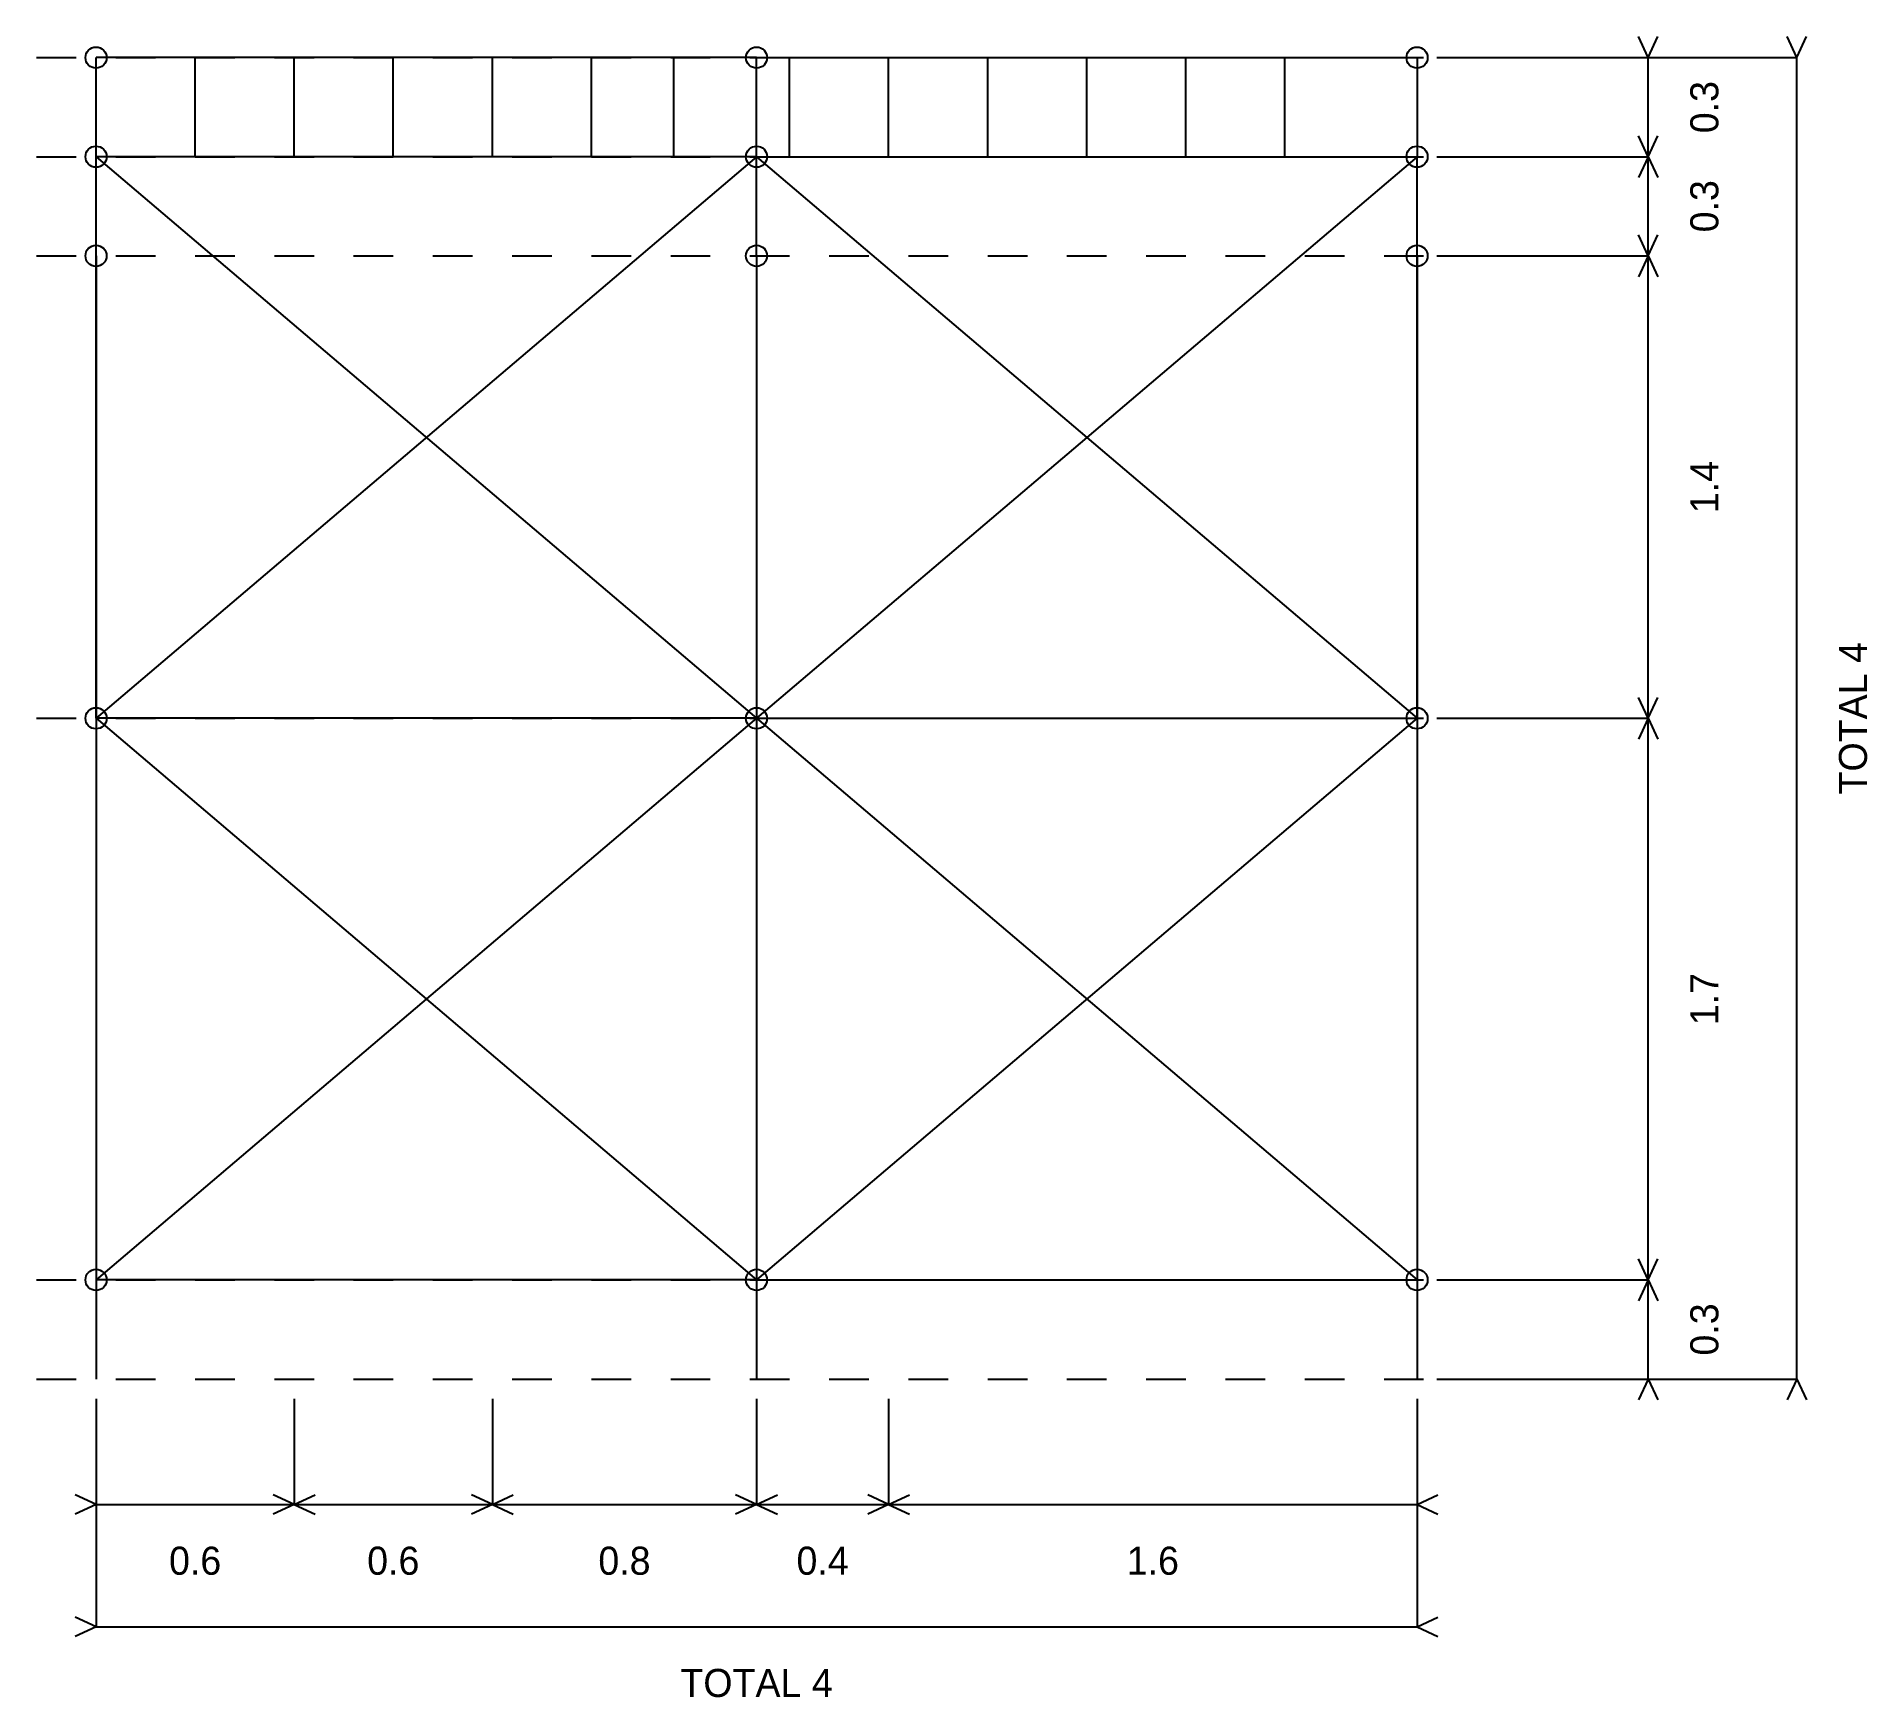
# Model space of a CAD drawing. Header units: millimetres. Extents: x -2914 to 2630, y -2535 to 2492.
import ezdxf
from ezdxf.enums import TextEntityAlignment as Align

# ---------------------------------------------------------------- set-up
doc = ezdxf.new("R2010")
doc.units = ezdxf.units.MM
doc.linetypes.add('DASHED', pattern=[240, 120, -120])
for name, color, linetype in [('DIMENSION', 1, 'CONTINUOUS'), ('LEVEL_GUIDE', 1, 'DASHED'), ('PIPE_ENDS', 5, 'CONTINUOUS'), ('PIPES', 5, 'CONTINUOUS')]:
    doc.layers.add(name, color=color, linetype=linetype)

msp = doc.modelspace()

# ---------------------------------------------------------------- linework, layer by layer
at = {"layer": 'DIMENSION'}
for p, q in [((1966.38, 2428.284727), (1936.796722, 2491.726273)), ((1966.38, 2428.284727), (1995.963278, 2491.726273)), ((2416.38, 2428.284727), (2386.796722, 2491.726273)), ((2416.38, 2428.284727), (2445.963278, 2491.726273)), ((1326.38, 2428.284727), (1966.38, 2428.284727)), ((1326.38, 2428.284727), (2416.38, 2428.284727)), ((1966.38, 2128.284727), (1966.38, 2428.284727)), ((2416.38, -1571.725273), (2416.38, 2428.284727)), ((1966.38, 2128.284727), (1936.796722, 2191.726273)), ((1966.38, 2128.284727), (1995.963278, 2191.726273)), ((1326.38, 2128.284727), (1966.38, 2128.284727)), ((1326.38, 2128.284727), (1966.38, 2128.284727)), ((1966.38, 2128.284727), (1936.796722, 2064.843182)), ((1966.38, 1828.284727), (1966.38, 2128.284727)), ((1966.38, 2128.284727), (1995.963278, 2064.843182)), ((1966.38, 1828.284727), (1936.796722, 1891.726273)), ((1966.38, 1828.284727), (1995.963278, 1891.726273)), ((1326.38, 1828.284727), (1966.38, 1828.284727)), ((1326.38, 1828.284727), (1966.38, 1828.284727)), ((1966.38, 1828.284727), (1936.796722, 1764.843182)), ((1966.38, 428.274727), (1966.38, 1828.284727)), ((1966.38, 1828.284727), (1995.963278, 1764.843182)), ((1966.38, 428.274727), (1936.796722, 491.716273)), ((1966.38, 428.274727), (1995.963278, 491.716273)), ((1326.38, 428.274727), (1966.38, 428.274727)), ((1326.38, 428.274727), (1966.38, 428.274727)), ((1966.38, 428.274727), (1936.796722, 364.833182)), ((1966.38, -1271.725273), (1966.38, 428.274727)), ((1966.38, 428.274727), (1995.963278, 364.833182)), ((1966.38, -1271.725273), (1936.796722, -1208.283727)), ((1966.38, -1271.725273), (1995.963278, -1208.283727)), ((1326.38, -1271.725273), (1966.38, -1271.725273)), ((1326.38, -1271.725273), (1966.38, -1271.725273)), ((1966.38, -1271.725273), (1936.796722, -1335.166818)), ((1966.38, -1571.725273), (1966.38, -1271.725273)), ((1966.38, -1271.725273), (1995.963278, -1335.166818)), ((1326.38, -1571.725273), (1966.38, -1571.725273)), ((1326.38, -1571.725273), (2416.38, -1571.725273)), ((1966.38, -1571.725273), (1936.796722, -1635.166818)), ((1966.38, -1571.725273), (1995.963278, -1635.166818)), ((2416.38, -1571.725273), (2386.796722, -1635.166818)), ((2416.38, -1571.725273), (2445.963278, -1635.166818)), ((-2733.63, -1631.726273), (-2733.63, -1951.726273)), ((-2733.63, -1631.726273), (-2733.63, -2321.726273)), ((-2133.63, -1631.726273), (-2133.63, -1951.726273)), ((-2133.63, -1631.726273), (-2133.63, -1951.726273)), ((-1533.63, -1631.726273), (-1533.63, -1951.726273)), ((-1533.63, -1631.726273), (-1533.63, -1951.726273)), ((-733.63, -1631.726273), (-733.63, -1951.726273)), ((-733.63, -1631.726273), (-733.63, -1951.726273)), ((-333.63, -1631.726273), (-333.63, -1951.726273)), ((-333.63, -1631.726273), (-333.63, -1951.726273)), ((1266.38, -1631.726273), (1266.38, -1951.726273)), ((1266.38, -1631.726273), (1266.38, -2321.726273)), ((-2733.63, -1951.726273), (-2797.071545, -1922.142994)), ((-2133.63, -1951.726273), (-2197.071545, -1922.142994)), ((-2133.63, -1951.726273), (-2070.188455, -1922.142994)), ((-1533.63, -1951.726273), (-1597.071545, -1922.142994)), ((-1533.63, -1951.726273), (-1470.188455, -1922.142994)), ((-733.63, -1951.726273), (-797.071545, -1922.142994)), ((-733.63, -1951.726273), (-670.188455, -1922.142994)), ((-333.63, -1951.726273), (-397.071545, -1922.142994)), ((-333.63, -1951.726273), (-270.188455, -1922.142994)), ((1266.38, -1951.726273), (1329.821545, -1922.142994)), ((-2733.63, -1951.726273), (-2797.071545, -1981.309551)), ((-2733.63, -1951.726273), (-2133.63, -1951.726273)), ((-2133.63, -1951.726273), (-2197.071545, -1981.309551)), ((-2133.63, -1951.726273), (-2070.188455, -1981.309551)), ((-2133.63, -1951.726273), (-1533.63, -1951.726273)), ((-1533.63, -1951.726273), (-1597.071545, -1981.309551)), ((-1533.63, -1951.726273), (-1470.188455, -1981.309551)), ((-1533.63, -1951.726273), (-733.63, -1951.726273)), ((-733.63, -1951.726273), (-797.071545, -1981.309551)), ((-733.63, -1951.726273), (-670.188455, -1981.309551)), ((-733.63, -1951.726273), (-333.63, -1951.726273)), ((-333.63, -1951.726273), (-397.071545, -1981.309551)), ((-333.63, -1951.726273), (-270.188455, -1981.309551)), ((-333.63, -1951.726273), (1266.38, -1951.726273)), ((1266.38, -1951.726273), (1329.821545, -1981.309551)), ((-2733.63, -2321.726273), (-2797.071545, -2292.142994)), ((-2733.63, -2321.726273), (-2797.071545, -2351.309551)), ((-2733.63, -2321.726273), (1266.38, -2321.726273)), ((1266.38, -2321.726273), (1329.821545, -2292.142994)), ((1266.38, -2321.726273), (1329.821545, -2351.309551))]:
    msp.add_line(p, q, dxfattribs=at)
at = {"layer": 'LEVEL_GUIDE', "linetype": 'DASHED'}
for p, q in [((-2913.63, 2428.284727), (1446.38, 2428.284727)), ((-2913.63, 2128.284727), (1446.38, 2128.284727)), ((-2913.63, 1828.284727), (1446.38, 1828.284727)), ((-2913.63, 428.274727), (1446.38, 428.274727)), ((-2913.63, -1271.725273), (1446.38, -1271.725273)), ((-2913.63, -1571.725273), (1446.38, -1571.725273))]:
    msp.add_line(p, q, dxfattribs=at)
at = {"layer": 'PIPE_ENDS'}
for centre in [(-2733.63, 2428.274727), (-733.63, 2428.274727), (1266.37, 2428.274727), (-2733.63, 2128.274727), (-733.63, 2128.274727), (1266.37, 2128.274727), (-2733.63, 1828.274727), (-733.63, 1828.274727), (1266.37, 1828.274727), (-2733.63, 428.274727), (-733.63, 428.274727), (1266.37, 428.274727), (-2733.63, -1271.725273), (-733.63, -1271.725273), (1266.37, -1271.725273)]:
    msp.add_circle(centre, 32, dxfattribs=at)
at = {"layer": 'PIPES'}
for p, q in [((-2733.63, 2128.284727), (-2733.63, 2428.284727)), ((-733.63, 2428.284727), (-2733.63, 2428.284727)), ((-2433.629, 2428.284727), (-2733.63, 2428.284727)), ((-2133.629, 2428.284727), (-2433.629, 2428.284727)), ((-2433.629, 2128.284727), (-2433.629, 2428.284727)), ((-1833.628, 2428.284727), (-2133.629, 2428.284727)), ((-2133.629, 2128.284727), (-2133.629, 2428.284727)), ((-1833.628, 2128.284727), (-1833.628, 2428.284727)), ((-1683.63, 2428.284727), (-1833.628, 2428.284727)), ((-1533.63, 2428.284727), (-1683.63, 2428.284727)), ((-1233.63, 2428.284727), (-1533.63, 2428.284727)), ((-1533.63, 2128.284727), (-1533.63, 2428.284727)), ((-1233.63, 2128.284727), (-1233.63, 2428.284727)), ((-983.63, 2428.284727), (-1233.63, 2428.284727)), ((-733.63, 2428.284727), (-983.63, 2428.284727)), ((-983.63, 2128.284727), (-983.63, 2428.284727)), ((-733.63, 2128.284727), (-733.63, 2428.284727)), ((-733.63, 2428.284727), (1266.38, 2428.284727)), ((-733.63, 2428.284727), (-633.63, 2428.284727)), ((-633.63, 2128.284727), (-633.63, 2428.284727)), ((-633.63, 2428.284727), (-333.63, 2428.284727)), ((-333.63, 2128.284727), (-333.63, 2428.284727)), ((-333.63, 2428.284727), (-33.62, 2428.284727)), ((-33.62, 2128.284727), (-33.62, 2428.284727)), ((-33.62, 2428.284727), (266.38, 2428.284727)), ((266.38, 2128.284727), (266.38, 2428.284727)), ((266.38, 2428.284727), (566.38, 2428.284727)), ((566.38, 2128.284727), (566.38, 2428.284727)), ((566.38, 2428.284727), (866.38, 2428.284727)), ((866.38, 2128.284727), (866.38, 2428.284727)), ((866.38, 2428.284727), (1266.38, 2428.284727)), ((1266.38, 2428.284727), (1266.38, 2128.284727)), ((-2733.63, 428.274727), (-2733.63, 2128.284727)), ((-733.63, 2128.284727), (-2733.63, 2128.284727)), ((-2433.629, 2128.284727), (-2733.63, 2128.284727)), ((-2733.63, 1828.284727), (-2733.63, 2128.284727)), ((-2733.63, 2128.284727), (-733.63, 428.274727)), ((-733.63, 2128.284727), (-2733.63, 428.274727)), ((-2133.629, 2128.284727), (-2433.629, 2128.284727)), ((-1833.628, 2128.284727), (-2133.629, 2128.284727)), ((-1533.63, 2128.284727), (-1833.628, 2128.284727)), ((-1233.63, 2128.284727), (-1533.63, 2128.284727)), ((-983.63, 2128.284727), (-1233.63, 2128.284727)), ((-733.63, 2128.284727), (-983.63, 2128.284727)), ((-733.63, 2128.284727), (1266.38, 2128.284727)), ((-733.63, 2128.284727), (-633.63, 2128.284727)), ((-733.63, 1828.284727), (-733.63, 2128.284727)), ((-733.63, 2128.284727), (1266.38, 428.274727)), ((1266.38, 2128.284727), (-733.63, 428.274727)), ((-633.63, 2128.284727), (-333.63, 2128.284727)), ((-333.63, 2128.284727), (-33.62, 2128.284727)), ((-33.62, 2128.284727), (266.38, 2128.284727)), ((266.38, 2128.284727), (566.38, 2128.284727)), ((566.38, 2128.284727), (866.38, 2128.284727)), ((866.38, 2128.284727), (1266.38, 2128.284727)), ((1266.38, 428.274727), (1266.38, 2128.284727)), ((1266.38, 1828.284727), (1266.38, 2128.284727)), ((-2733.63, 1828.284727), (-2733.63, 428.274727)), ((-733.63, 1828.284727), (-733.63, 428.274727)), ((1266.38, 1828.284727), (1266.38, 428.274727)), ((-2733.63, 428.274727), (-2733.63, -1271.725273)), ((-733.63, 428.274727), (-2733.63, 428.274727)), ((-733.63, 428.274727), (-2733.63, -1271.725273)), ((-2733.63, 428.274727), (-733.63, -1271.725273)), ((-733.63, 428.274727), (-733.63, -1271.725273)), ((-733.63, 428.274727), (1266.38, 428.274727)), ((1266.38, 428.274727), (-733.63, -1271.725273)), ((-733.63, 428.274727), (1266.38, -1271.725273)), ((1266.38, 428.274727), (1266.38, -1271.725273)), ((-2733.63, -1271.725273), (-2733.63, -1571.726273)), ((-733.63, -1271.725273), (-2733.63, -1271.725273)), ((-733.63, -1271.725273), (1266.38, -1271.725273)), ((-733.63, -1271.725273), (-733.63, -1571.726273)), ((1266.38, -1271.725273), (1266.38, -1571.726273))]:
    msp.add_line(p, q, dxfattribs=at)

# ---------------------------------------------------------------- texts
at = {"layer": 'DIMENSION'}
for s, p in [('0.3', (2136.38, 2278.284727)), ('0.3', (2136.38, 1978.284727)), ('1.4', (2136.38, 1128.279727)), ('TOTAL 4', (2586.38, 428.279727)), ('1.7', (2136.38, -421.725273)), ('0.3', (2136.38, -1421.725273))]:
    msp.add_text(s, height=85, rotation=90, dxfattribs=at).set_placement(p, align=Align.MIDDLE_CENTER)
for s, p in [('0.6', (-2433.63, -2121.726273)), ('0.6', (-1833.63, -2121.726273)), ('0.8', (-1133.63, -2121.726273)), ('0.4', (-533.63, -2121.726273)), ('1.6', (466.375, -2121.726273)), ('TOTAL 4', (-733.625, -2491.726273))]:
    msp.add_text(s, height=85, dxfattribs=at).set_placement(p, align=Align.MIDDLE_CENTER)

doc.saveas('drawing.dxf')
